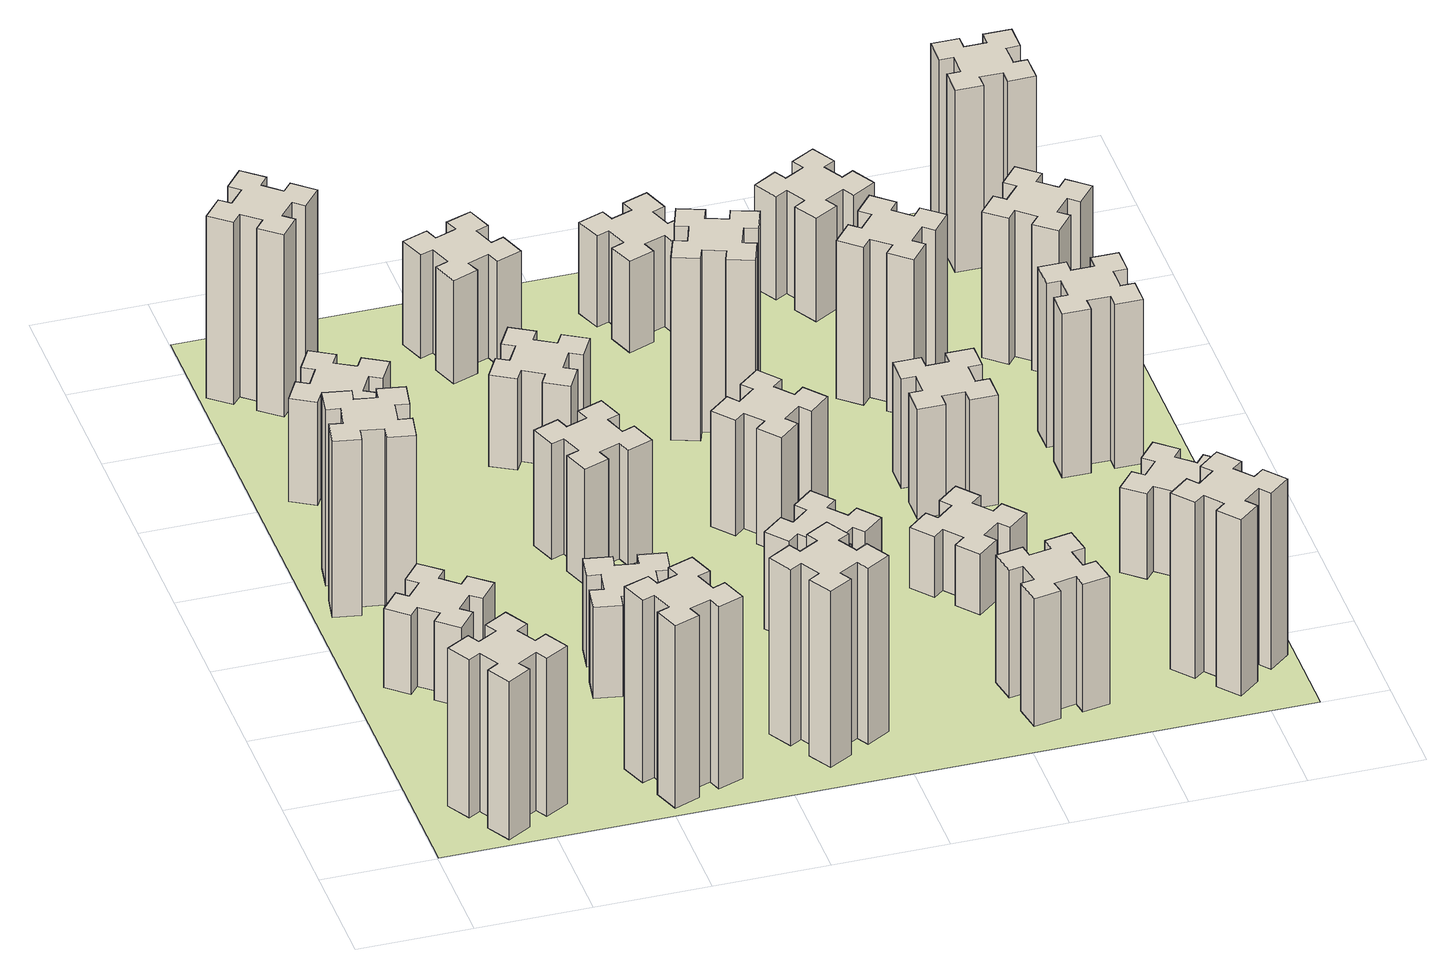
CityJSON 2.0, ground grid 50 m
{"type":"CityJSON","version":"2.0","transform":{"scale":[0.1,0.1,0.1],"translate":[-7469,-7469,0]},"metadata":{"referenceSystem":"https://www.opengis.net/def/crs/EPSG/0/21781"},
"CityObjects":{
"building1":{"type":"Building","attributes":{"class":"1000","function":"1000","usage":"1000","yearOfConstruction":2016,"roofType":"1000","measuredHeight":78,"storeysAboveGround":30,"storeysBelowGround":0},"geometry":[{"type":"Solid","lod":"1","boundaries":[[[[0,1,2,3,4,5,6,7,8,9,10,11,12,13,14,15,16,17,18,19]],[[17,16,20,21]],[[16,15,22,20]],[[15,14,23,22]],[[14,13,24,23]],[[13,12,25,24]],[[12,11,26,25]],[[11,10,27,26]],[[10,9,28,27]],[[9,8,29,28]],[[8,7,30,29]],[[7,6,31,30]],[[6,5,32,31]],[[5,4,33,32]],[[4,3,34,33]],[[3,2,35,34]],[[2,1,36,35]],[[1,0,37,36]],[[0,19,38,37]],[[19,18,39,38]],[[18,17,21,39]],[[24,25,26,27,28,29,30,31,32,33,34,35,36,37,38,39,21,20,22,23]]]]}]},
"building2":{"type":"Building","attributes":{"class":"1000","function":"1000","usage":"1000","yearOfConstruction":2016,"roofType":"1000","measuredHeight":39,"storeysAboveGround":30,"storeysBelowGround":0},"geometry":[{"type":"Solid","lod":"1","boundaries":[[[[40,41,42,43,44,45,46,47,48,49,50,51,52,53,54,55,56,57,58,59]],[[57,56,60,61]],[[56,55,62,60]],[[55,54,63,62]],[[54,53,64,63]],[[53,52,65,64]],[[52,51,66,65]],[[51,50,67,66]],[[50,49,68,67]],[[49,48,69,68]],[[48,47,70,69]],[[47,46,71,70]],[[46,45,72,71]],[[45,44,73,72]],[[44,43,74,73]],[[43,42,75,74]],[[42,41,76,75]],[[41,40,77,76]],[[40,59,78,77]],[[59,58,79,78]],[[58,57,61,79]],[[64,65,66,67,68,69,70,71,72,73,74,75,76,77,78,79,61,60,62,63]]]]}]},
"building3":{"type":"Building","attributes":{"class":"1000","function":"1000","usage":"1000","yearOfConstruction":2016,"roofType":"1000","measuredHeight":87,"storeysAboveGround":30,"storeysBelowGround":0},"geometry":[{"type":"Solid","lod":"1","boundaries":[[[[80,81,82,83,84,85,86,87,88,89,90,91,92,93,94,95,96,97,98,99]],[[97,96,100,101]],[[96,95,102,100]],[[95,94,103,102]],[[94,93,104,103]],[[93,92,105,104]],[[92,91,106,105]],[[91,90,107,106]],[[90,89,108,107]],[[89,88,109,108]],[[88,87,110,109]],[[87,86,111,110]],[[86,85,112,111]],[[85,84,113,112]],[[84,83,114,113]],[[83,82,115,114]],[[82,81,116,115]],[[81,80,117,116]],[[80,99,118,117]],[[99,98,119,118]],[[98,97,101,119]],[[104,105,106,107,108,109,110,111,112,113,114,115,116,117,118,119,101,100,102,103]]]]}]},
"building4":{"type":"Building","attributes":{"class":"1000","function":"1000","usage":"1000","yearOfConstruction":2016,"roofType":"1000","measuredHeight":51,"storeysAboveGround":30,"storeysBelowGround":0},"geometry":[{"type":"Solid","lod":"1","boundaries":[[[[120,121,122,123,124,125,126,127,128,129,130,131,132,133,134,135,136,137,138,139]],[[137,136,140,141]],[[136,135,142,140]],[[135,134,143,142]],[[134,133,144,143]],[[133,132,145,144]],[[132,131,146,145]],[[131,130,147,146]],[[130,129,148,147]],[[129,128,149,148]],[[128,127,150,149]],[[127,126,151,150]],[[126,125,152,151]],[[125,124,153,152]],[[124,123,154,153]],[[123,122,155,154]],[[122,121,156,155]],[[121,120,157,156]],[[120,139,158,157]],[[139,138,159,158]],[[138,137,141,159]],[[144,145,146,147,148,149,150,151,152,153,154,155,156,157,158,159,141,140,142,143]]]]}]},
"building5":{"type":"Building","attributes":{"class":"1000","function":"1000","usage":"1000","yearOfConstruction":2016,"roofType":"1000","measuredHeight":90,"storeysAboveGround":30,"storeysBelowGround":0},"geometry":[{"type":"Solid","lod":"1","boundaries":[[[[160,161,162,163,164,165,166,167,168,169,170,171,172,173,174,175,176,177,178,179]],[[177,176,180,181]],[[176,175,182,180]],[[175,174,183,182]],[[174,173,184,183]],[[173,172,185,184]],[[172,171,186,185]],[[171,170,187,186]],[[170,169,188,187]],[[169,168,189,188]],[[168,167,190,189]],[[167,166,191,190]],[[166,165,192,191]],[[165,164,193,192]],[[164,163,194,193]],[[163,162,195,194]],[[162,161,196,195]],[[161,160,197,196]],[[160,179,198,197]],[[179,178,199,198]],[[178,177,181,199]],[[184,185,186,187,188,189,190,191,192,193,194,195,196,197,198,199,181,180,182,183]]]]}]},
"building6":{"type":"Building","attributes":{"class":"1000","function":"1000","usage":"1000","yearOfConstruction":2016,"roofType":"1000","measuredHeight":90,"storeysAboveGround":30,"storeysBelowGround":0},"geometry":[{"type":"Solid","lod":"1","boundaries":[[[[200,201,202,203,204,205,206,207,208,209,210,211,212,213,214,215,216,217,218,219]],[[217,216,220,221]],[[216,215,222,220]],[[215,214,223,222]],[[214,213,224,223]],[[213,212,225,224]],[[212,211,226,225]],[[211,210,227,226]],[[210,209,228,227]],[[209,208,229,228]],[[208,207,230,229]],[[207,206,231,230]],[[206,205,232,231]],[[205,204,233,232]],[[204,203,234,233]],[[203,202,235,234]],[[202,201,236,235]],[[201,200,237,236]],[[200,219,238,237]],[[219,218,239,238]],[[218,217,221,239]],[[224,225,226,227,228,229,230,231,232,233,234,235,236,237,238,239,221,220,222,223]]]]}]},
"building7":{"type":"Building","attributes":{"class":"1000","function":"1000","usage":"1000","yearOfConstruction":2016,"roofType":"1000","measuredHeight":45,"storeysAboveGround":30,"storeysBelowGround":0},"geometry":[{"type":"Solid","lod":"1","boundaries":[[[[240,241,242,243,244,245,246,247,248,249,250,251,252,253,254,255,256,257,258,259]],[[257,256,260,261]],[[256,255,262,260]],[[255,254,263,262]],[[254,253,264,263]],[[253,252,265,264]],[[252,251,266,265]],[[251,250,267,266]],[[250,249,268,267]],[[249,248,269,268]],[[248,247,270,269]],[[247,246,271,270]],[[246,245,272,271]],[[245,244,273,272]],[[244,243,274,273]],[[243,242,275,274]],[[242,241,276,275]],[[241,240,277,276]],[[240,259,278,277]],[[259,258,279,278]],[[258,257,261,279]],[[264,265,266,267,268,269,270,271,272,273,274,275,276,277,278,279,261,260,262,263]]]]}]},
"building8":{"type":"Building","attributes":{"class":"1000","function":"1000","usage":"1000","yearOfConstruction":2016,"roofType":"1000","measuredHeight":57,"storeysAboveGround":30,"storeysBelowGround":0},"geometry":[{"type":"Solid","lod":"1","boundaries":[[[[280,281,282,283,284,285,286,287,288,289,290,291,292,293,294,295,296,297,298,299]],[[297,296,300,301]],[[296,295,302,300]],[[295,294,303,302]],[[294,293,304,303]],[[293,292,305,304]],[[292,291,306,305]],[[291,290,307,306]],[[290,289,308,307]],[[289,288,309,308]],[[288,287,310,309]],[[287,286,311,310]],[[286,285,312,311]],[[285,284,313,312]],[[284,283,314,313]],[[283,282,315,314]],[[282,281,316,315]],[[281,280,317,316]],[[280,299,318,317]],[[299,298,319,318]],[[298,297,301,319]],[[304,305,306,307,308,309,310,311,312,313,314,315,316,317,318,319,301,300,302,303]]]]}]},
"building9":{"type":"Building","attributes":{"class":"1000","function":"1000","usage":"1000","yearOfConstruction":2016,"roofType":"1000","measuredHeight":87,"storeysAboveGround":30,"storeysBelowGround":0},"geometry":[{"type":"Solid","lod":"1","boundaries":[[[[320,321,322,323,324,325,326,327,328,329,330,331,332,333,334,335,336,337,338,339]],[[337,336,340,341]],[[336,335,342,340]],[[335,334,343,342]],[[334,333,344,343]],[[333,332,345,344]],[[332,331,346,345]],[[331,330,347,346]],[[330,329,348,347]],[[329,328,349,348]],[[328,327,350,349]],[[327,326,351,350]],[[326,325,352,351]],[[325,324,353,352]],[[324,323,354,353]],[[323,322,355,354]],[[322,321,356,355]],[[321,320,357,356]],[[320,339,358,357]],[[339,338,359,358]],[[338,337,341,359]],[[344,345,346,347,348,349,350,351,352,353,354,355,356,357,358,359,341,340,342,343]]]]}]},
"building10":{"type":"Building","attributes":{"class":"1000","function":"1000","usage":"1000","yearOfConstruction":2016,"roofType":"1000","measuredHeight":45,"storeysAboveGround":30,"storeysBelowGround":0},"geometry":[{"type":"Solid","lod":"1","boundaries":[[[[360,361,362,363,364,365,366,367,368,369,370,371,372,373,374,375,376,377,378,379]],[[377,376,380,381]],[[376,375,382,380]],[[375,374,383,382]],[[374,373,384,383]],[[373,372,385,384]],[[372,371,386,385]],[[371,370,387,386]],[[370,369,388,387]],[[369,368,389,388]],[[368,367,390,389]],[[367,366,391,390]],[[366,365,392,391]],[[365,364,393,392]],[[364,363,394,393]],[[363,362,395,394]],[[362,361,396,395]],[[361,360,397,396]],[[360,379,398,397]],[[379,378,399,398]],[[378,377,381,399]],[[384,385,386,387,388,389,390,391,392,393,394,395,396,397,398,399,381,380,382,383]]]]}]},
"building11":{"type":"Building","attributes":{"class":"1000","function":"1000","usage":"1000","yearOfConstruction":2016,"roofType":"1000","measuredHeight":51,"storeysAboveGround":30,"storeysBelowGround":0},"geometry":[{"type":"Solid","lod":"1","boundaries":[[[[400,401,402,403,404,405,406,407,408,409,410,411,412,413,414,415,416,417,418,419]],[[417,416,420,421]],[[416,415,422,420]],[[415,414,423,422]],[[414,413,424,423]],[[413,412,425,424]],[[412,411,426,425]],[[411,410,427,426]],[[410,409,428,427]],[[409,408,429,428]],[[408,407,430,429]],[[407,406,431,430]],[[406,405,432,431]],[[405,404,433,432]],[[404,403,434,433]],[[403,402,435,434]],[[402,401,436,435]],[[401,400,437,436]],[[400,419,438,437]],[[419,418,439,438]],[[418,417,421,439]],[[424,425,426,427,428,429,430,431,432,433,434,435,436,437,438,439,421,420,422,423]]]]}]},
"building12":{"type":"Building","attributes":{"class":"1000","function":"1000","usage":"1000","yearOfConstruction":2016,"roofType":"1000","measuredHeight":48,"storeysAboveGround":30,"storeysBelowGround":0},"geometry":[{"type":"Solid","lod":"1","boundaries":[[[[440,441,442,443,444,445,446,447,448,449,450,451,452,453,454,455,456,457,458,459]],[[457,456,460,461]],[[456,455,462,460]],[[455,454,463,462]],[[454,453,464,463]],[[453,452,465,464]],[[452,451,466,465]],[[451,450,467,466]],[[450,449,468,467]],[[449,448,469,468]],[[448,447,470,469]],[[447,446,471,470]],[[446,445,472,471]],[[445,444,473,472]],[[444,443,474,473]],[[443,442,475,474]],[[442,441,476,475]],[[441,440,477,476]],[[440,459,478,477]],[[459,458,479,478]],[[458,457,461,479]],[[464,465,466,467,468,469,470,471,472,473,474,475,476,477,478,479,461,460,462,463]]]]}]},
"building13":{"type":"Building","attributes":{"class":"1000","function":"1000","usage":"1000","yearOfConstruction":2016,"roofType":"1000","measuredHeight":57,"storeysAboveGround":30,"storeysBelowGround":0},"geometry":[{"type":"Solid","lod":"1","boundaries":[[[[480,481,482,483,484,485,486,487,488,489,490,491,492,493,494,495,496,497,498,499]],[[497,496,500,501]],[[496,495,502,500]],[[495,494,503,502]],[[494,493,504,503]],[[493,492,505,504]],[[492,491,506,505]],[[491,490,507,506]],[[490,489,508,507]],[[489,488,509,508]],[[488,487,510,509]],[[487,486,511,510]],[[486,485,512,511]],[[485,484,513,512]],[[484,483,514,513]],[[483,482,515,514]],[[482,481,516,515]],[[481,480,517,516]],[[480,499,518,517]],[[499,498,519,518]],[[498,497,501,519]],[[504,505,506,507,508,509,510,511,512,513,514,515,516,517,518,519,501,500,502,503]]]]}]},
"building14":{"type":"Building","attributes":{"class":"1000","function":"1000","usage":"1000","yearOfConstruction":2016,"roofType":"1000","measuredHeight":90,"storeysAboveGround":30,"storeysBelowGround":0},"geometry":[{"type":"Solid","lod":"1","boundaries":[[[[520,521,522,523,524,525,526,527,528,529,530,531,532,533,534,535,536,537,538,539]],[[537,536,540,541]],[[536,535,542,540]],[[535,534,543,542]],[[534,533,544,543]],[[533,532,545,544]],[[532,531,546,545]],[[531,530,547,546]],[[530,529,548,547]],[[529,528,549,548]],[[528,527,550,549]],[[527,526,551,550]],[[526,525,552,551]],[[525,524,553,552]],[[524,523,554,553]],[[523,522,555,554]],[[522,521,556,555]],[[521,520,557,556]],[[520,539,558,557]],[[539,538,559,558]],[[538,537,541,559]],[[544,545,546,547,548,549,550,551,552,553,554,555,556,557,558,559,541,540,542,543]]]]}]},
"building15":{"type":"Building","attributes":{"class":"1000","function":"1000","usage":"1000","yearOfConstruction":2016,"roofType":"1000","measuredHeight":63,"storeysAboveGround":30,"storeysBelowGround":0},"geometry":[{"type":"Solid","lod":"1","boundaries":[[[[560,561,562,563,564,565,566,567,568,569,570,571,572,573,574,575,576,577,578,579]],[[577,576,580,581]],[[576,575,582,580]],[[575,574,583,582]],[[574,573,584,583]],[[573,572,585,584]],[[572,571,586,585]],[[571,570,587,586]],[[570,569,588,587]],[[569,568,589,588]],[[568,567,590,589]],[[567,566,591,590]],[[566,565,592,591]],[[565,564,593,592]],[[564,563,594,593]],[[563,562,595,594]],[[562,561,596,595]],[[561,560,597,596]],[[560,579,598,597]],[[579,578,599,598]],[[578,577,581,599]],[[584,585,586,587,588,589,590,591,592,593,594,595,596,597,598,599,581,580,582,583]]]]}]},
"building16":{"type":"Building","attributes":{"class":"1000","function":"1000","usage":"1000","yearOfConstruction":2016,"roofType":"1000","measuredHeight":45,"storeysAboveGround":30,"storeysBelowGround":0},"geometry":[{"type":"Solid","lod":"1","boundaries":[[[[600,601,602,603,604,605,606,607,608,609,610,611,612,613,614,615,616,617,618,619]],[[617,616,620,621]],[[616,615,622,620]],[[615,614,623,622]],[[614,613,624,623]],[[613,612,625,624]],[[612,611,626,625]],[[611,610,627,626]],[[610,609,628,627]],[[609,608,629,628]],[[608,607,630,629]],[[607,606,631,630]],[[606,605,632,631]],[[605,604,633,632]],[[604,603,634,633]],[[603,602,635,634]],[[602,601,636,635]],[[601,600,637,636]],[[600,619,638,637]],[[619,618,639,638]],[[618,617,621,639]],[[624,625,626,627,628,629,630,631,632,633,634,635,636,637,638,639,621,620,622,623]]]]}]},
"building17":{"type":"Building","attributes":{"class":"1000","function":"1000","usage":"1000","yearOfConstruction":2016,"roofType":"1000","measuredHeight":30,"storeysAboveGround":30,"storeysBelowGround":0},"geometry":[{"type":"Solid","lod":"1","boundaries":[[[[640,641,642,643,644,645,646,647,648,649,650,651,652,653,654,655,656,657,658,659]],[[657,656,660,661]],[[656,655,662,660]],[[655,654,663,662]],[[654,653,664,663]],[[653,652,665,664]],[[652,651,666,665]],[[651,650,667,666]],[[650,649,668,667]],[[649,648,669,668]],[[648,647,670,669]],[[647,646,671,670]],[[646,645,672,671]],[[645,644,673,672]],[[644,643,674,673]],[[643,642,675,674]],[[642,641,676,675]],[[641,640,677,676]],[[640,659,678,677]],[[659,658,679,678]],[[658,657,661,679]],[[664,665,666,667,668,669,670,671,672,673,674,675,676,677,678,679,661,660,662,663]]]]}]},
"building18":{"type":"Building","attributes":{"class":"1000","function":"1000","usage":"1000","yearOfConstruction":2016,"roofType":"1000","measuredHeight":54,"storeysAboveGround":30,"storeysBelowGround":0},"geometry":[{"type":"Solid","lod":"1","boundaries":[[[[680,681,682,683,684,685,686,687,688,689,690,691,692,693,694,695,696,697,698,699]],[[697,696,700,701]],[[696,695,702,700]],[[695,694,703,702]],[[694,693,704,703]],[[693,692,705,704]],[[692,691,706,705]],[[691,690,707,706]],[[690,689,708,707]],[[689,688,709,708]],[[688,687,710,709]],[[687,686,711,710]],[[686,685,712,711]],[[685,684,713,712]],[[684,683,714,713]],[[683,682,715,714]],[[682,681,716,715]],[[681,680,717,716]],[[680,699,718,717]],[[699,698,719,718]],[[698,697,701,719]],[[704,705,706,707,708,709,710,711,712,713,714,715,716,717,718,719,701,700,702,703]]]]}]},
"building19":{"type":"Building","attributes":{"class":"1000","function":"1000","usage":"1000","yearOfConstruction":2016,"roofType":"1000","measuredHeight":78,"storeysAboveGround":30,"storeysBelowGround":0},"geometry":[{"type":"Solid","lod":"1","boundaries":[[[[720,721,722,723,724,725,726,727,728,729,730,731,732,733,734,735,736,737,738,739]],[[737,736,740,741]],[[736,735,742,740]],[[735,734,743,742]],[[734,733,744,743]],[[733,732,745,744]],[[732,731,746,745]],[[731,730,747,746]],[[730,729,748,747]],[[729,728,749,748]],[[728,727,750,749]],[[727,726,751,750]],[[726,725,752,751]],[[725,724,753,752]],[[724,723,754,753]],[[723,722,755,754]],[[722,721,756,755]],[[721,720,757,756]],[[720,739,758,757]],[[739,738,759,758]],[[738,737,741,759]],[[744,745,746,747,748,749,750,751,752,753,754,755,756,757,758,759,741,740,742,743]]]]}]},
"building20":{"type":"Building","attributes":{"class":"1000","function":"1000","usage":"1000","yearOfConstruction":2016,"roofType":"1000","measuredHeight":87,"storeysAboveGround":30,"storeysBelowGround":0},"geometry":[{"type":"Solid","lod":"1","boundaries":[[[[760,761,762,763,764,765,766,767,768,769,770,771,772,773,774,775,776,777,778,779]],[[777,776,780,781]],[[776,775,782,780]],[[775,774,783,782]],[[774,773,784,783]],[[773,772,785,784]],[[772,771,786,785]],[[771,770,787,786]],[[770,769,788,787]],[[769,768,789,788]],[[768,767,790,789]],[[767,766,791,790]],[[766,765,792,791]],[[765,764,793,792]],[[764,763,794,793]],[[763,762,795,794]],[[762,761,796,795]],[[761,760,797,796]],[[760,779,798,797]],[[779,778,799,798]],[[778,777,781,799]],[[784,785,786,787,788,789,790,791,792,793,794,795,796,797,798,799,781,780,782,783]]]]}]},
"building21":{"type":"Building","attributes":{"class":"1000","function":"1000","usage":"1000","yearOfConstruction":2016,"roofType":"1000","measuredHeight":51,"storeysAboveGround":30,"storeysBelowGround":0},"geometry":[{"type":"Solid","lod":"1","boundaries":[[[[800,801,802,803,804,805,806,807,808,809,810,811,812,813,814,815,816,817,818,819]],[[817,816,820,821]],[[816,815,822,820]],[[815,814,823,822]],[[814,813,824,823]],[[813,812,825,824]],[[812,811,826,825]],[[811,810,827,826]],[[810,809,828,827]],[[809,808,829,828]],[[808,807,830,829]],[[807,806,831,830]],[[806,805,832,831]],[[805,804,833,832]],[[804,803,834,833]],[[803,802,835,834]],[[802,801,836,835]],[[801,800,837,836]],[[800,819,838,837]],[[819,818,839,838]],[[818,817,821,839]],[[824,825,826,827,828,829,830,831,832,833,834,835,836,837,838,839,821,820,822,823]]]]}]},
"building22":{"type":"Building","attributes":{"class":"1000","function":"1000","usage":"1000","yearOfConstruction":2016,"roofType":"1000","measuredHeight":42,"storeysAboveGround":30,"storeysBelowGround":0},"geometry":[{"type":"Solid","lod":"1","boundaries":[[[[840,841,842,843,844,845,846,847,848,849,850,851,852,853,854,855,856,857,858,859]],[[857,856,860,861]],[[856,855,862,860]],[[855,854,863,862]],[[854,853,864,863]],[[853,852,865,864]],[[852,851,866,865]],[[851,850,867,866]],[[850,849,868,867]],[[849,848,869,868]],[[848,847,870,869]],[[847,846,871,870]],[[846,845,872,871]],[[845,844,873,872]],[[844,843,874,873]],[[843,842,875,874]],[[842,841,876,875]],[[841,840,877,876]],[[840,859,878,877]],[[859,858,879,878]],[[858,857,861,879]],[[864,865,866,867,868,869,870,871,872,873,874,875,876,877,878,879,861,860,862,863]]]]}]},
"building23":{"type":"Building","attributes":{"class":"1000","function":"1000","usage":"1000","yearOfConstruction":2016,"roofType":"1000","measuredHeight":81,"storeysAboveGround":30,"storeysBelowGround":0},"geometry":[{"type":"Solid","lod":"1","boundaries":[[[[880,881,882,883,884,885,886,887,888,889,890,891,892,893,894,895,896,897,898,899]],[[897,896,900,901]],[[896,895,902,900]],[[895,894,903,902]],[[894,893,904,903]],[[893,892,905,904]],[[892,891,906,905]],[[891,890,907,906]],[[890,889,908,907]],[[889,888,909,908]],[[888,887,910,909]],[[887,886,911,910]],[[886,885,912,911]],[[885,884,913,912]],[[884,883,914,913]],[[883,882,915,914]],[[882,881,916,915]],[[881,880,917,916]],[[880,899,918,917]],[[899,898,919,918]],[[898,897,901,919]],[[904,905,906,907,908,909,910,911,912,913,914,915,916,917,918,919,901,900,902,903]]]]}]},
"building24":{"type":"Building","attributes":{"class":"1000","function":"1000","usage":"1000","yearOfConstruction":2016,"roofType":"1000","measuredHeight":72,"storeysAboveGround":30,"storeysBelowGround":0},"geometry":[{"type":"Solid","lod":"1","boundaries":[[[[920,921,922,923,924,925,926,927,928,929,930,931,932,933,934,935,936,937,938,939]],[[937,936,940,941]],[[936,935,942,940]],[[935,934,943,942]],[[934,933,944,943]],[[933,932,945,944]],[[932,931,946,945]],[[931,930,947,946]],[[930,929,948,947]],[[929,928,949,948]],[[928,927,950,949]],[[927,926,951,950]],[[926,925,952,951]],[[925,924,953,952]],[[924,923,954,953]],[[923,922,955,954]],[[922,921,956,955]],[[921,920,957,956]],[[920,939,958,957]],[[939,938,959,958]],[[938,937,941,959]],[[944,945,946,947,948,949,950,951,952,953,954,955,956,957,958,959,941,940,942,943]]]]}]},
"building25":{"type":"Building","attributes":{"class":"1000","function":"1000","usage":"1000","yearOfConstruction":2016,"roofType":"1000","measuredHeight":90,"storeysAboveGround":30,"storeysBelowGround":0},"geometry":[{"type":"Solid","lod":"1","boundaries":[[[[960,961,962,963,964,965,966,967,968,969,970,971,972,973,974,975,976,977,978,979]],[[977,976,980,981]],[[976,975,982,980]],[[975,974,983,982]],[[974,973,984,983]],[[973,972,985,984]],[[972,971,986,985]],[[971,970,987,986]],[[970,969,988,987]],[[969,968,989,988]],[[968,967,990,989]],[[967,966,991,990]],[[966,965,992,991]],[[965,964,993,992]],[[964,963,994,993]],[[963,962,995,994]],[[962,961,996,995]],[[961,960,997,996]],[[960,979,998,997]],[[979,978,999,998]],[[978,977,981,999]],[[984,985,986,987,988,989,990,991,992,993,994,995,996,997,998,999,981,980,982,983]]]]}]},
"landuse1":{"type":"LandUse","attributes":{"name":"plot1","function":"1010"},"geometry":[{"type":"MultiSurface","lod":"1","boundaries":[[[1000,1001,1002,1003]]]}]}
},
"vertices":[
[255,264,0],[305,177,0],[253,147,0],[313,43,0],[417,103,0],[387,155,0],[474,205,0],[504,153,0],[608,213,0],[548,317,0],[496,287,0],[446,374,0],[498,404,0],[438,508,0],[334,448,0],[364,396,0],[277,346,0],[247,398,0],[143,338,0],[203,234,0],[277,346,780],[247,398,780],[364,396,780],[334,448,780],[438,508,780],[498,404,780],[446,374,780],[496,287,780],[548,317,780],[608,213,780],[504,153,780],[474,205,780],[387,155,780],[417,103,780],[313,43,780],[253,147,780],[305,177,780],[255,264,780],[203,234,780],[143,338,780],
[323,1324,0],[259,1248,0],[213,1286,0],[136,1194,0],[228,1117,0],[266,1163,0],[343,1099,0],[304,1053,0],[396,976,0],[473,1068,0],[427,1106,0],[492,1183,0],[538,1144,0],[615,1236,0],[523,1313,0],[484,1267,0],[408,1332,0],[446,1378,0],[354,1455,0],[277,1363,0],[408,1332,390],[446,1378,390],[484,1267,390],[523,1313,390],[615,1236,390],[538,1144,390],[492,1183,390],[427,1106,390],[473,1068,390],[396,976,390],[304,1053,390],[343,1099,390],[266,1163,390],[228,1117,390],[136,1194,390],[213,1286,390],[259,1248,390],[323,1324,390],[277,1363,390],[354,1455,390],
[176,1924,0],[158,1825,0],[99,1836,0],[78,1717,0],[197,1697,0],[207,1756,0],[305,1738,0],[295,1679,0],[413,1658,0],[434,1777,0],[375,1787,0],[392,1885,0],[451,1875,0],[472,1993,0],[354,2014,0],[344,1955,0],[245,1972,0],[256,2031,0],[137,2052,0],[117,1934,0],[245,1972,870],[256,2031,870],[344,1955,870],[354,2014,870],[472,1993,870],[451,1875,870],[392,1885,870],[375,1787,870],[434,1777,870],[413,1658,870],[295,1679,870],[305,1738,870],[207,1756,870],[197,1697,870],[78,1717,870],[99,1836,870],[158,1825,870],[176,1924,870],[117,1934,870],[137,2052,870],
[277,2525,0],[364,2475,0],[334,2423,0],[438,2363,0],[498,2467,0],[446,2497,0],[496,2584,0],[548,2554,0],[608,2658,0],[504,2718,0],[474,2666,0],[387,2716,0],[417,2768,0],[313,2828,0],[253,2724,0],[305,2694,0],[255,2607,0],[203,2637,0],[143,2533,0],[247,2473,0],[255,2607,510],[203,2637,510],[305,2694,510],[253,2724,510],[313,2828,510],[417,2768,510],[387,2716,510],[474,2666,510],[504,2718,510],[608,2658,510],[548,2554,510],[496,2584,510],[446,2497,510],[498,2467,510],[438,2363,510],[334,2423,510],[364,2475,510],[277,2525,510],[247,2473,510],[143,2533,510],
[1106,155,0],[1200,189,0],[1220,133,0],[1333,174,0],[1292,287,0],[1236,266,0],[1202,360,0],[1258,380,0],[1217,493,0],[1104,452,0],[1125,396,0],[1031,362,0],[1010,418,0],[897,377,0],[939,264,0],[995,285,0],[1029,191,0],[973,170,0],[1014,57,0],[1127,99,0],[1029,191,900],[973,170,900],[995,285,900],[939,264,900],[897,377,900],[1010,418,900],[1031,362,900],[1125,396,900],[1104,452,900],[1217,493,900],[1258,380,900],[1202,360,900],[1236,266,900],[1292,287,900],[1333,174,900],[1220,133,900],[1200,189,900],[1106,155,900],[1127,99,900],[1014,57,900],
[384,3387,0],[308,3452,0],[346,3498,0],[254,3575,0],[177,3483,0],[223,3444,0],[159,3368,0],[113,3406,0],[36,3314,0],[128,3237,0],[166,3283,0],[243,3219,0],[204,3173,0],[296,3096,0],[373,3188,0],[327,3226,0],[392,3303,0],[438,3264,0],[515,3356,0],[423,3433,0],[392,3303,900],[438,3264,900],[327,3226,900],[373,3188,900],[296,3096,900],[204,3173,900],[243,3219,900],[166,3283,900],[128,3237,900],[36,3314,900],[113,3406,900],[159,3368,900],[223,3444,900],[177,3483,900],[254,3575,900],[346,3498,900],[308,3452,900],[384,3387,900],[423,3433,900],[515,3356,900],
[1047,916,0],[1145,898,0],[1135,839,0],[1253,818,0],[1274,937,0],[1215,947,0],[1232,1045,0],[1291,1035,0],[1312,1153,0],[1194,1174,0],[1184,1115,0],[1085,1132,0],[1096,1191,0],[977,1212,0],[957,1094,0],[1016,1084,0],[998,985,0],[939,996,0],[918,877,0],[1037,857,0],[998,985,450],[939,996,450],[1016,1084,450],[957,1094,450],[977,1212,450],[1096,1191,450],[1085,1132,450],[1184,1115,450],[1194,1174,450],[1312,1153,450],[1291,1035,450],[1232,1045,450],[1215,947,450],[1274,937,450],[1253,818,450],[1135,839,450],[1145,898,450],[1047,916,450],[1037,857,450],[918,877,450],
[1336,1846,0],[1302,1940,0],[1358,1960,0],[1317,2073,0],[1204,2032,0],[1225,1976,0],[1131,1942,0],[1110,1998,0],[997,1957,0],[1039,1844,0],[1095,1865,0],[1129,1771,0],[1073,1750,0],[1114,1637,0],[1227,1679,0],[1206,1735,0],[1300,1769,0],[1320,1713,0],[1433,1754,0],[1392,1867,0],[1300,1769,570],[1320,1713,570],[1206,1735,570],[1227,1679,570],[1114,1637,570],[1073,1750,570],[1129,1771,570],[1095,1865,570],[1039,1844,570],[997,1957,570],[1110,1998,570],[1131,1942,570],[1225,1976,570],[1204,2032,570],[1317,2073,570],[1358,1960,570],[1302,1940,570],[1336,1846,570],[1392,1867,570],[1433,1754,570],
[1744,496,0],[1657,446,0],[1627,498,0],[1523,438,0],[1583,334,0],[1635,364,0],[1685,277,0],[1633,247,0],[1693,143,0],[1797,203,0],[1767,255,0],[1854,305,0],[1884,253,0],[1988,313,0],[1928,417,0],[1876,387,0],[1826,474,0],[1878,504,0],[1818,608,0],[1714,548,0],[1826,474,870],[1878,504,870],[1876,387,870],[1928,417,870],[1988,313,870],[1884,253,870],[1854,305,870],[1767,255,870],[1797,203,870],[1693,143,870],[1633,247,870],[1685,277,870],[1635,364,870],[1583,334,870],[1523,438,870],[1627,498,870],[1657,446,870],[1744,496,870],[1714,548,870],[1818,608,870],
[1117,2525,0],[1204,2475,0],[1174,2423,0],[1278,2363,0],[1338,2467,0],[1286,2497,0],[1336,2584,0],[1388,2554,0],[1448,2658,0],[1344,2718,0],[1314,2666,0],[1227,2716,0],[1257,2768,0],[1153,2828,0],[1093,2724,0],[1145,2694,0],[1095,2607,0],[1043,2637,0],[983,2533,0],[1087,2473,0],[1095,2607,450],[1043,2637,450],[1145,2694,450],[1093,2724,450],[1153,2828,450],[1257,2768,450],[1227,2716,450],[1314,2666,450],[1344,2718,450],[1448,2658,450],[1388,2554,450],[1336,2584,450],[1286,2497,450],[1338,2467,450],[1278,2363,450],[1174,2423,450],[1204,2475,450],[1117,2525,450],[1087,2473,450],[983,2533,450],
[1125,3456,0],[1031,3422,0],[1010,3478,0],[897,3437,0],[939,3324,0],[995,3345,0],[1029,3251,0],[973,3230,0],[1014,3117,0],[1127,3159,0],[1106,3215,0],[1200,3249,0],[1220,3193,0],[1333,3234,0],[1292,3347,0],[1236,3326,0],[1202,3420,0],[1258,3440,0],[1217,3553,0],[1104,3512,0],[1202,3420,510],[1258,3440,510],[1236,3326,510],[1292,3347,510],[1333,3234,510],[1220,3193,510],[1200,3249,510],[1106,3215,510],[1127,3159,510],[1014,3117,510],[973,3230,510],[1029,3251,510],[995,3345,510],[939,3324,510],[897,3437,510],[1010,3478,510],[1031,3422,510],[1125,3456,510],[1104,3512,510],[1217,3553,510],
[1988,999,0],[2064,1063,0],[2103,1017,0],[2195,1094,0],[2118,1186,0],[2072,1148,0],[2007,1224,0],[2053,1263,0],[1976,1355,0],[1884,1278,0],[1923,1232,0],[1846,1167,0],[1808,1213,0],[1716,1136,0],[1793,1044,0],[1839,1083,0],[1903,1006,0],[1857,968,0],[1934,876,0],[2026,953,0],[1903,1006,480],[1857,968,480],[1839,1083,480],[1793,1044,480],[1716,1136,480],[1808,1213,480],[1846,1167,480],[1923,1232,480],[1884,1278,480],[1976,1355,480],[2053,1263,480],[2007,1224,480],[2072,1148,480],[2118,1186,480],[2195,1094,480],[2103,1017,480],[2064,1063,480],[1988,999,480],[2026,953,480],[1934,876,480],
[1839,1823,0],[1903,1746,0],[1857,1708,0],[1934,1616,0],[2026,1693,0],[1988,1739,0],[2064,1803,0],[2103,1757,0],[2195,1834,0],[2118,1926,0],[2072,1888,0],[2007,1964,0],[2053,2003,0],[1976,2095,0],[1884,2018,0],[1923,1972,0],[1846,1907,0],[1808,1953,0],[1716,1876,0],[1793,1784,0],[1846,1907,570],[1808,1953,570],[1923,1972,570],[1884,2018,570],[1976,2095,570],[2053,2003,570],[2007,1964,570],[2072,1888,570],[2118,1926,570],[2195,1834,570],[2103,1757,570],[2064,1803,570],[1988,1739,570],[2026,1693,570],[1934,1616,570],[1857,1708,570],[1903,1746,570],[1839,1823,570],[1793,1784,570],[1716,1876,570],
[2040,2682,0],[1946,2716,0],[1967,2772,0],[1854,2813,0],[1813,2700,0],[1869,2680,0],[1835,2586,0],[1779,2607,0],[1737,2494,0],[1850,2453,0],[1871,2509,0],[1965,2475,0],[1944,2419,0],[2057,2377,0],[2098,2490,0],[2042,2511,0],[2076,2605,0],[2132,2584,0],[2173,2697,0],[2060,2738,0],[2076,2605,900],[2132,2584,900],[2042,2511,900],[2098,2490,900],[2057,2377,900],[1944,2419,900],[1965,2475,900],[1871,2509,900],[1850,2453,900],[1737,2494,900],[1779,2607,900],[1835,2586,900],[1869,2680,900],[1813,2700,900],[1854,2813,900],[1967,2772,900],[1946,2716,900],[2040,2682,900],[2060,2738,900],[2173,2697,900],
[2665,258,0],[2764,276,0],[2774,217,0],[2892,237,0],[2871,356,0],[2812,345,0],[2795,444,0],[2854,454,0],[2833,572,0],[2715,551,0],[2725,492,0],[2627,475,0],[2617,534,0],[2498,513,0],[2519,395,0],[2578,405,0],[2596,307,0],[2537,297,0],[2557,178,0],[2676,199,0],[2596,307,630],[2537,297,630],[2578,405,630],[2519,395,630],[2498,513,630],[2617,534,630],[2627,475,630],[2725,492,630],[2715,551,630],[2833,572,630],[2854,454,630],[2795,444,630],[2812,345,630],[2871,356,630],[2892,237,630],[2774,217,630],[2764,276,630],[2665,258,630],[2676,199,630],[2557,178,630],
[1865,3456,0],[1771,3422,0],[1750,3478,0],[1637,3437,0],[1679,3324,0],[1735,3345,0],[1769,3251,0],[1713,3230,0],[1754,3117,0],[1867,3159,0],[1846,3215,0],[1940,3249,0],[1960,3193,0],[2073,3234,0],[2032,3347,0],[1976,3326,0],[1942,3420,0],[1998,3440,0],[1957,3553,0],[1844,3512,0],[1942,3420,450],[1998,3440,450],[1976,3326,450],[2032,3347,450],[2073,3234,450],[1960,3193,450],[1940,3249,450],[1846,3215,450],[1867,3159,450],[1754,3117,450],[1713,3230,450],[1769,3251,450],[1735,3345,450],[1679,3324,450],[1637,3437,450],[1750,3478,450],[1771,3422,450],[1865,3456,450],[1844,3512,450],[1957,3553,450],
[2628,1099,0],[2704,1163,0],[2743,1117,0],[2835,1194,0],[2758,1286,0],[2712,1248,0],[2647,1324,0],[2693,1363,0],[2616,1455,0],[2524,1378,0],[2563,1332,0],[2486,1267,0],[2448,1313,0],[2356,1236,0],[2433,1144,0],[2479,1183,0],[2543,1106,0],[2497,1068,0],[2574,976,0],[2666,1053,0],[2543,1106,300],[2497,1068,300],[2479,1183,300],[2433,1144,300],[2356,1236,300],[2448,1313,300],[2486,1267,300],[2563,1332,300],[2524,1378,300],[2616,1455,300],[2693,1363,300],[2647,1324,300],[2712,1248,300],[2758,1286,300],[2835,1194,300],[2743,1117,300],[2704,1163,300],[2628,1099,300],[2666,1053,300],[2574,976,300],
[2805,1805,0],[2805,1905,0],[2865,1905,0],[2865,2025,0],[2745,2025,0],[2745,1965,0],[2645,1965,0],[2645,2025,0],[2525,2025,0],[2525,1905,0],[2585,1905,0],[2585,1805,0],[2525,1805,0],[2525,1685,0],[2645,1685,0],[2645,1745,0],[2745,1745,0],[2745,1685,0],[2865,1685,0],[2865,1805,0],[2745,1745,540],[2745,1685,540],[2645,1745,540],[2645,1685,540],[2525,1685,540],[2525,1805,540],[2585,1805,540],[2585,1905,540],[2525,1905,540],[2525,2025,540],[2645,2025,540],[2645,1965,540],[2745,1965,540],[2745,2025,540],[2865,2025,540],[2865,1905,540],[2805,1905,540],[2805,1805,540],[2865,1805,540],[2865,1685,540],
[2804,2647,0],[2728,2712,0],[2766,2758,0],[2674,2835,0],[2597,2743,0],[2643,2704,0],[2579,2628,0],[2533,2666,0],[2456,2574,0],[2548,2497,0],[2586,2543,0],[2663,2479,0],[2624,2433,0],[2716,2356,0],[2793,2448,0],[2747,2486,0],[2812,2563,0],[2858,2524,0],[2935,2616,0],[2843,2693,0],[2812,2563,780],[2858,2524,780],[2747,2486,780],[2793,2448,780],[2716,2356,780],[2624,2433,780],[2663,2479,780],[2586,2543,780],[2548,2497,780],[2456,2574,780],[2533,2666,780],[2579,2628,780],[2643,2704,780],[2597,2743,780],[2674,2835,780],[2766,2758,780],[2728,2712,780],[2804,2647,780],[2843,2693,780],[2935,2616,780],
[3468,259,0],[3544,323,0],[3583,277,0],[3675,354,0],[3598,446,0],[3552,408,0],[3487,484,0],[3533,523,0],[3456,615,0],[3364,538,0],[3403,492,0],[3326,427,0],[3288,473,0],[3196,396,0],[3273,304,0],[3319,343,0],[3383,266,0],[3337,228,0],[3414,136,0],[3506,213,0],[3383,266,870],[3337,228,870],[3319,343,870],[3273,304,870],[3196,396,870],[3288,473,870],[3326,427,870],[3403,492,870],[3364,538,870],[3456,615,870],[3533,523,870],[3487,484,870],[3552,408,870],[3598,446,870],[3675,354,870],[3583,277,870],[3544,323,870],[3468,259,870],[3506,213,870],[3414,136,870],
[2716,3347,0],[2666,3434,0],[2718,3464,0],[2658,3568,0],[2554,3508,0],[2584,3456,0],[2497,3406,0],[2467,3458,0],[2363,3398,0],[2423,3294,0],[2475,3324,0],[2525,3237,0],[2473,3207,0],[2533,3103,0],[2637,3163,0],[2607,3215,0],[2694,3265,0],[2724,3213,0],[2828,3273,0],[2768,3377,0],[2694,3265,510],[2724,3213,510],[2607,3215,510],[2637,3163,510],[2533,3103,510],[2473,3207,510],[2525,3237,510],[2475,3324,510],[2423,3294,510],[2363,3398,510],[2467,3458,510],[2497,3406,510],[2584,3456,510],[2554,3508,510],[2658,3568,510],[2718,3464,510],[2666,3434,510],[2716,3347,510],[2768,3377,510],[2828,3273,510],
[3487,1006,0],[3552,1083,0],[3598,1044,0],[3675,1136,0],[3583,1213,0],[3544,1167,0],[3468,1232,0],[3506,1278,0],[3414,1355,0],[3337,1263,0],[3383,1224,0],[3319,1148,0],[3273,1186,0],[3196,1094,0],[3288,1017,0],[3326,1063,0],[3403,999,0],[3364,953,0],[3456,876,0],[3533,968,0],[3403,999,420],[3364,953,420],[3326,1063,420],[3288,1017,420],[3196,1094,420],[3273,1186,420],[3319,1148,420],[3383,1224,420],[3337,1263,420],[3414,1355,420],[3506,1278,420],[3468,1232,420],[3544,1167,420],[3583,1213,420],[3675,1136,420],[3598,1044,420],[3552,1083,420],[3487,1006,420],[3533,968,420],[3456,876,420],
[3225,2005,0],[3225,1905,0],[3165,1905,0],[3165,1785,0],[3285,1785,0],[3285,1845,0],[3385,1845,0],[3385,1785,0],[3505,1785,0],[3505,1905,0],[3445,1905,0],[3445,2005,0],[3505,2005,0],[3505,2125,0],[3385,2125,0],[3385,2065,0],[3285,2065,0],[3285,2125,0],[3165,2125,0],[3165,2005,0],[3285,2065,810],[3285,2125,810],[3385,2065,810],[3385,2125,810],[3505,2125,810],[3505,2005,810],[3445,2005,810],[3445,1905,810],[3505,1905,810],[3505,1785,810],[3385,1785,810],[3385,1845,810],[3285,1845,810],[3285,1785,810],[3165,1785,810],[3165,1905,810],[3225,1905,810],[3225,2005,810],[3165,2005,810],[3165,2125,810],
[3444,2747,0],[3368,2812,0],[3406,2858,0],[3314,2935,0],[3237,2843,0],[3283,2804,0],[3219,2728,0],[3173,2766,0],[3096,2674,0],[3188,2597,0],[3226,2643,0],[3303,2579,0],[3264,2533,0],[3356,2456,0],[3433,2548,0],[3387,2586,0],[3452,2663,0],[3498,2624,0],[3575,2716,0],[3483,2793,0],[3452,2663,720],[3498,2624,720],[3387,2586,720],[3433,2548,720],[3356,2456,720],[3264,2533,720],[3303,2579,720],[3226,2643,720],[3188,2597,720],[3096,2674,720],[3173,2766,720],[3219,2728,720],[3283,2804,720],[3237,2843,720],[3314,2935,720],[3406,2858,720],[3368,2812,720],[3444,2747,720],[3483,2793,720],[3575,2716,720],
[3285,3325,0],[3385,3325,0],[3385,3265,0],[3505,3265,0],[3505,3385,0],[3445,3385,0],[3445,3485,0],[3505,3485,0],[3505,3605,0],[3385,3605,0],[3385,3545,0],[3285,3545,0],[3285,3605,0],[3165,3605,0],[3165,3485,0],[3225,3485,0],[3225,3385,0],[3165,3385,0],[3165,3265,0],[3285,3265,0],[3225,3385,900],[3165,3385,900],[3225,3485,900],[3165,3485,900],[3165,3605,900],[3285,3605,900],[3285,3545,900],[3385,3545,900],[3385,3605,900],[3505,3605,900],[3505,3485,900],[3445,3485,900],[3445,3385,900],[3505,3385,900],[3505,3265,900],[3385,3265,900],[3385,3325,900],[3285,3325,900],[3285,3265,900],[3165,3265,900],
[5,3705,0],[3705,3705,0],[3705,5,0],[5,5,0]
]}
